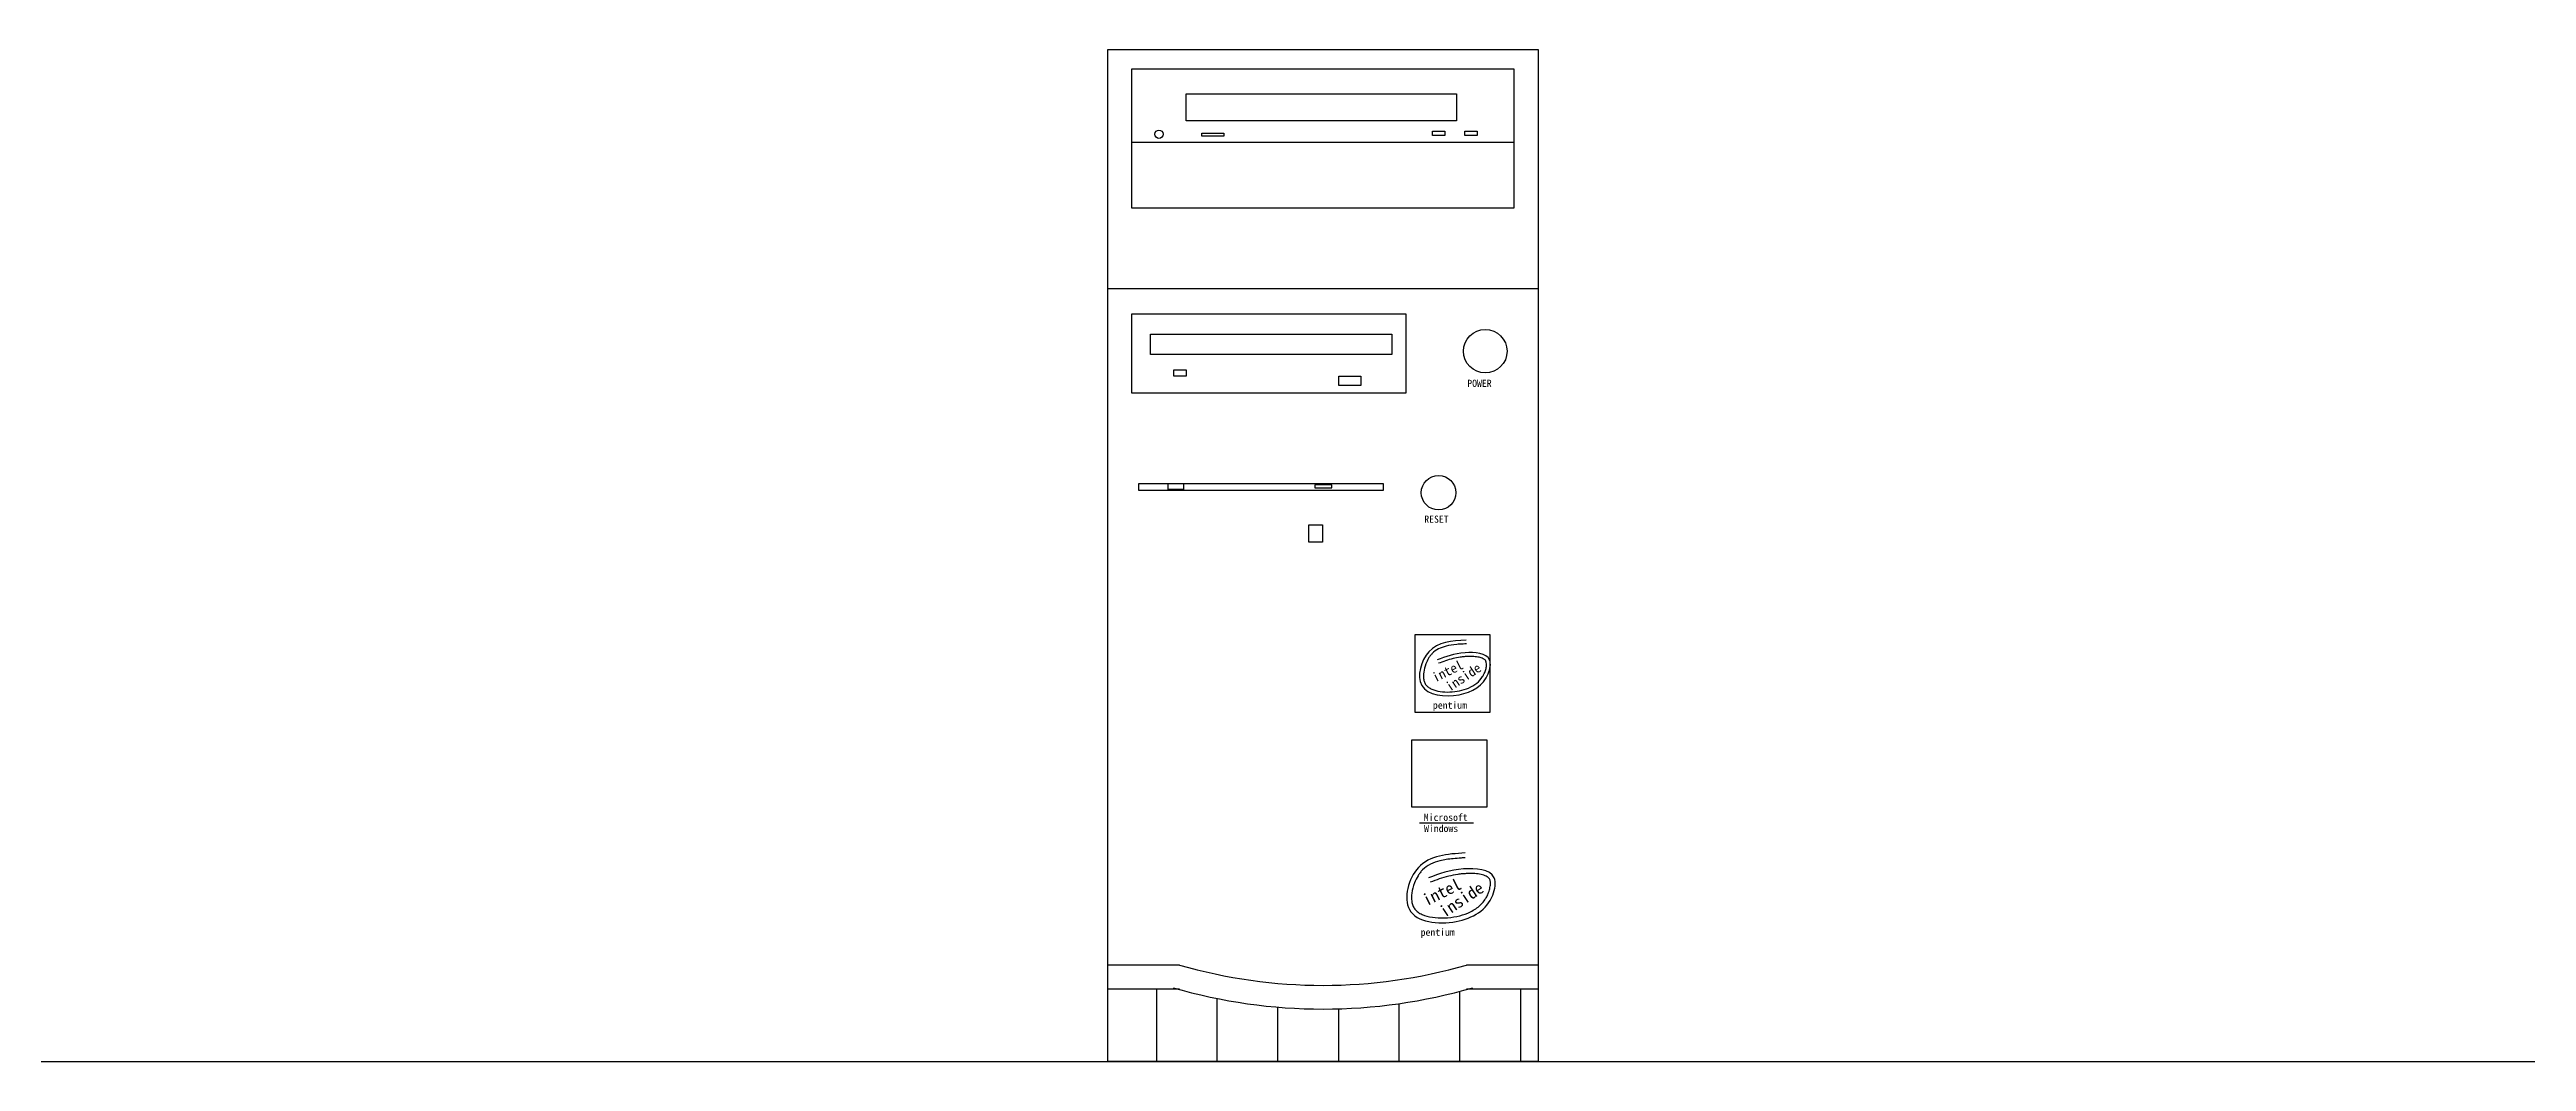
# Model space of a CAD drawing. Header units: millimetres. Extents: x 4513 to 24862, y 3359 to 11488.
# Drawn here: x 18587 to 19676, y 10880 to 11325 of the extents above; entities that cross this region are included whole.
import ezdxf

# ---------------------------------------------------------------- set-up
doc = ezdxf.new("R2010")
doc.units = ezdxf.units.MM
doc.layers.add('dwgmodels.com', color=169, linetype='Continuous')
doc.styles.add('ROMANS', font='SimSun.ttf', dxfattribs={"height": 150})

msp = doc.modelspace()

# ---------------------------------------------------------------- linework, layer by layer
for p, q in [((19052.4, 11325.1), (19241.4, 11325.1)), ((19052.4, 10880.2), (19052.4, 11325.1)), ((19241.4, 11325.1), (19241.4, 10880.2)), ((19062.9, 11316.7), (19230.8, 11316.7)), ((19062.9, 11316.7), (19230.8, 11316.7)), ((19062.9, 11284.2), (19062.9, 11316.7)), ((19062.9, 11255.4), (19062.9, 11316.7)), ((19230.8, 11316.7), (19230.8, 11284.2)), ((19230.8, 11316.7), (19230.8, 11255.4)), ((19086.8, 11305.7), (19205.5, 11305.7)), ((19086.8, 11293.8), (19086.8, 11305.7)), ((19205.5, 11305.7), (19205.5, 11293.8)), ((19205.5, 11293.8), (19086.8, 11293.8)), ((19093.6, 11287), (19093.6, 11288.3)), ((19093.6, 11288.3), (19103.3, 11288.3)), ((19103.3, 11288.3), (19103.3, 11287)), ((19195, 11287.4), (19195, 11289.3)), ((19195, 11289.3), (19200.5, 11289.3)), ((19200.5, 11289.3), (19200.5, 11287.4)), ((19209.2, 11287.4), (19209.2, 11289.3)), ((19209.2, 11289.3), (19214.7, 11289.3)), ((19214.7, 11289.3), (19214.7, 11287.4)), ((19230.8, 11284.2), (19062.9, 11284.2)), ((19103.3, 11287), (19093.6, 11287)), ((19200.5, 11287.4), (19195, 11287.4)), ((19214.7, 11287.4), (19209.2, 11287.4)), ((19230.8, 11255.4), (19062.9, 11255.4)), ((19052.4, 11220.1), (19241.4, 11220.1)), ((19062.9, 11208.9), (19183.3, 11208.9)), ((19062.9, 11174), (19062.9, 11208.9)), ((19183.3, 11208.9), (19183.3, 11174)), ((19071.1, 11200), (19177.1, 11200)), ((19071.1, 11191.1), (19071.1, 11200)), ((19177.1, 11191.1), (19071.1, 11191.1)), ((19177.1, 11200), (19177.1, 11191.1)), ((19081.3, 11181.5), (19081.3, 11184.3)), ((19081.3, 11184.3), (19086.8, 11184.3)), ((19086.8, 11181.5), (19081.3, 11181.5)), ((19086.8, 11184.3), (19086.8, 11181.5)), ((19153.9, 11177.4), (19153.9, 11181.5)), ((19153.9, 11181.5), (19163.5, 11181.5)), ((19163.5, 11181.5), (19163.5, 11177.4)), ((19183.3, 11174), (19062.9, 11174)), ((19163.5, 11177.4), (19153.9, 11177.4)), ((19066, 11134.4), (19173.4, 11134.4)), ((19066, 11131.2), (19066, 11134.4)), ((19173.4, 11131.2), (19066, 11131.2)), ((19078.8, 11131.7), (19078.8, 11134.4)), ((19078.8, 11134.4), (19085.6, 11134.4)), ((19085.6, 11131.7), (19078.8, 11131.7)), ((19085.6, 11134.4), (19085.6, 11131.7)), ((19143.3, 11133.7), (19143.3, 11132.4)), ((19150.8, 11133.7), (19143.3, 11133.7)), ((19143.3, 11132.4), (19150.8, 11132.4)), ((19150.8, 11132.4), (19150.8, 11133.7)), ((19173.4, 11134.4), (19173.4, 11131.2)), ((19140.6, 11108.6), (19140.6, 11116.1)), ((19140.6, 11116.1), (19146.7, 11116.1)), ((19146.7, 11116.1), (19146.7, 11108.6)), ((19146.7, 11108.6), (19140.6, 11108.6)), ((19187.4, 11033.7), (19187.4, 11067.9)), ((19187.4, 11067.9), (19220.2, 11067.9)), ((19220.2, 11067.9), (19220.2, 11033.7)), ((19220.2, 11033.7), (19187.4, 11033.7)), ((19186, 10992), (19186, 11021.6)), ((19186, 11021.6), (19218.9, 11021.6)), ((19218.9, 11021.6), (19218.9, 10992)), ((19218.9, 10992), (19186, 10992)), ((19189.3, 10985.1), (19213.1, 10985.1)), ((19052.4, 10922.7), (19083.9, 10922.7)), ((19209.9, 10922.7), (19241.4, 10922.7)), ((19052.4, 10912.2), (19083.9, 10912.2)), ((19073.8, 10880.2), (19073.8, 10912.2)), ((19100.4, 10880.2), (19100.4, 10907.8)), ((19207.1, 10880.2), (19207.1, 10911)), ((19209.9, 10912.2), (19241.4, 10912.2)), ((19233.8, 10880.2), (19233.8, 10912.2)), ((19127.1, 10880.2), (19127.1, 10904.1)), ((19153.8, 10880.2), (19153.8, 10903.3)), ((19180.4, 10880.2), (19180.4, 10905.6)), ((19241.4, 10880.2), (19052.4, 10880.2))]:
    msp.add_line(p, q)
for centre, radius in [((19074.8, 11287.9), 1.83), ((19218.2, 11192.5), 9.58), ((19197.7, 11130.3), 7.6)]:
    msp.add_circle(centre, radius)
for radius in [226.1, 236.5]:
    msp.add_arc((19146.9, 11139.8), radius, 253.8214, 286.1786)
for points in [[(19209.8, 11065.5), (19193.4, 11060.4), (19190.3, 11045.6), (19206.7, 11041.5), (19219.5, 11050.7), (19220.1, 11056.8), (19209.3, 11059.9), (19197, 11056.8)], [(19209.3, 10971.9), (19188.8, 10965.5), (19184.9, 10947), (19205.4, 10941.8), (19221.5, 10953.4), (19222.1, 10961), (19208.6, 10964.9), (19193.3, 10961)]]:
    msp.add_spline(points, degree=3)
for points in [[(19209.9, 11063.9), (19209.4, 11063.8), (19208.9, 11063.8), (19207.5, 11063.7), (19206.6, 11063.7), (19204, 11063.4), (19202.4, 11063.2), (19199.8, 11062.5), (19198.7, 11062.1), (19196.6, 11061.1), (19195.7, 11060.4), (19194.6, 11059.3), (19194.3, 11059), (19193.8, 11058.3), (19193.5, 11057.9), (19192.8, 11056.7), (19192.4, 11055.9), (19191.6, 11053.8), (19191.3, 11052.6), (19191, 11050.4), (19191, 11049.4), (19191.2, 11048), (19191.3, 11047.5), (19191.7, 11046.5), (19191.9, 11046.1), (19192.5, 11045.4), (19192.9, 11045.1), (19193.7, 11044.4), (19194.2, 11044.2), (19195.8, 11043.4), (19197, 11043.1), (19199.7, 11042.7), (19201.1, 11042.6), (19204.1, 11042.8), (19205.5, 11043), (19208.3, 11043.5), (19209.6, 11043.9), (19212.2, 11045), (19213.4, 11045.7), (19215.5, 11047.4), (19216.3, 11048.3), (19217.3, 11049.9), (19217.6, 11050.4), (19218, 11051.4), (19218.2, 11052), (19218.6, 11053.1), (19218.7, 11053.7), (19218.8, 11054.8), (19218.8, 11055.3), (19218.6, 11055.9), (19218.6, 11056), (19218.4, 11056.3), (19218.4, 11056.5), (19218.1, 11056.7), (19218, 11056.9), (19217.7, 11057.1), (19217.5, 11057.2), (19216.8, 11057.6), (19216.2, 11057.8), (19214.8, 11058.1), (19214, 11058.2), (19212.4, 11058.3), (19211.6, 11058.3), (19210.1, 11058.3), (19209.5, 11058.3), (19208.3, 11058.1), (19207.8, 11058.1), (19206.1, 11057.8), (19205.1, 11057.6), (19201.8, 11056.8), (19199.7, 11056), (19197.6, 11055.3)], [(19209.4, 10969.8), (19208.8, 10969.8), (19208.2, 10969.7), (19206.4, 10969.6), (19205.3, 10969.5), (19202, 10969.2), (19200.1, 10968.9), (19196.8, 10968.1), (19195.4, 10967.6), (19192.8, 10966.3), (19191.7, 10965.5), (19190.3, 10964.1), (19189.9, 10963.7), (19189.3, 10962.8), (19189, 10962.4), (19188.1, 10960.9), (19187.5, 10959.8), (19186.5, 10957.3), (19186.1, 10955.7), (19185.8, 10953), (19185.8, 10951.8), (19186, 10950), (19186.2, 10949.3), (19186.6, 10948.2), (19186.9, 10947.7), (19187.7, 10946.7), (19188.1, 10946.3), (19189.2, 10945.5), (19189.8, 10945.2), (19191.7, 10944.3), (19193.3, 10943.9), (19196.6, 10943.4), (19198.5, 10943.3), (19202.1, 10943.4), (19204, 10943.7), (19207.4, 10944.4), (19209.1, 10944.9), (19212.2, 10946.2), (19213.7, 10947.1), (19216.4, 10949.2), (19217.5, 10950.4), (19218.7, 10952.4), (19219, 10952.9), (19219.6, 10954.2), (19219.8, 10954.9), (19220.2, 10956.4), (19220.4, 10957.1), (19220.5, 10958.5), (19220.5, 10959.1), (19220.3, 10959.8), (19220.3, 10960), (19220.1, 10960.4), (19220, 10960.6), (19219.7, 10960.9), (19219.5, 10961.1), (19219.1, 10961.4), (19218.9, 10961.5), (19218, 10962), (19217.3, 10962.2), (19215.5, 10962.6), (19214.6, 10962.8), (19212.5, 10962.9), (19211.5, 10962.9), (19209.7, 10962.8), (19208.9, 10962.8), (19207.5, 10962.7), (19206.8, 10962.6), (19204.7, 10962.3), (19203.4, 10962), (19199.3, 10961), (19196.7, 10960), (19194, 10959.1)]]:
    msp.add_open_spline(points, degree=3, knots=[0, 0, 0, 0, 1.587627, 1.587627, 4.76288, 4.76288, 10.472466, 10.472466, 15.214981, 15.214981, 19.957496, 19.957496, 21.627542, 21.627542, 23.297587, 23.297587, 26.637678, 26.637678, 31.107177, 31.107177, 34.860723, 34.860723, 37.370812, 37.370812, 39.880902, 39.880902, 42.390991, 42.390991, 44.901081, 44.901081, 49.673486, 49.673486, 54.445891, 54.445891, 59.218296, 59.218296, 63.990702, 63.990702, 69.384347, 69.384347, 74.777992, 74.777992, 76.772284, 76.772284, 79.037621, 79.037621, 81.302958, 81.302958, 83.568296, 83.568296, 84.831334, 84.831334, 86.094373, 86.094373, 87.357412, 87.357412, 88.62045, 88.62045, 91.319359, 91.319359, 94.018267, 94.018267, 96.717176, 96.717176, 98.649757, 98.649757, 100.582339, 100.582339, 104.447501, 104.447501, 113.195338, 113.195338, 113.195338, 113.195338])
at = {"layer": 'dwgmodels.com'}
msp.add_line((4513, 10880.2), (24839.2, 10880.2), dxfattribs=at)

# ---------------------------------------------------------------- texts
at = {"style": 'ROMANS'}
for s, p in [('POWER', (19210.3, 11176.8)), ('RESET', (19191.4, 11117.1)), ('pentium', (19195.2, 11035.3)), ('Windows', (19191.3, 10981.1)), ('Microsoft', (19191.2, 10986)), ('pentium', (19189.8, 10935.5))]:
    msp.add_text(s, height=3.15, dxfattribs=at).set_placement(p)
for s, height, rotation, p in [('intel', 4.2, 26.5302, (19196.2, 11046.8)), ('inside', 4.2, 33.648, (19202.6, 11042.7)), ('intel', 5.25, 26.5302, (19192.3, 10948.4)), ('inside', 5.25, 33.648, (19200.3, 10943.3))]:
    msp.add_text(s, height=height, rotation=rotation, dxfattribs=at).set_placement(p)

doc.saveas('drawing.dxf')
